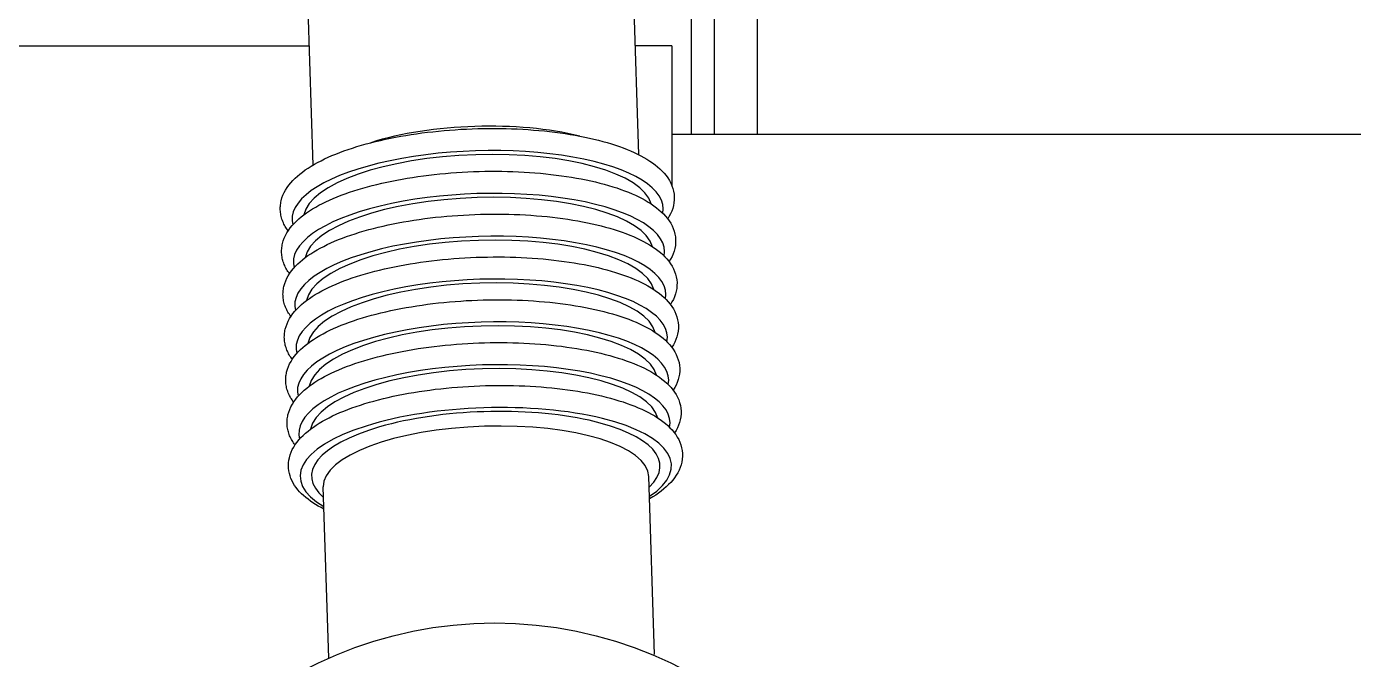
# Model space of a CAD drawing. Extents: x 1551 to 113148, y -1700 to 77018.
# Drawn here: x 19441.9 to 19907.4, y 12218 to 12440.1 of the extents above; entities that cross this region are included whole.
import ezdxf

# ---------------------------------------------------------------- set-up
doc = ezdxf.new("R2010")
doc.units = 0
doc.header["$LTSCALE"] = 500
doc.header["$MEASUREMENT"] = 0
doc.linetypes.add('SNT-025', pattern=[0.74, 0.4, -0.17, 0, -0.17])
doc.layers.get('0').update_dxf_attribs({"linetype": 'CONTINUOUS'})
doc.layers.add('GENERATORSETT', color=7, linetype='CONTINUOUS')

# ---------------------------------------------------------------- blocks, each defined once
blk = doc.blocks.new('GENERATOR-CENTER')
for p, q in [((-1085.25, 445), (-1085.25, 314)), ((-1077, 314), (-1077, 445)), ((-1062, 314), (-1062, 445)), ((-1103.61, 306.85), (-1105.35, 361.55)), ((-1217.86, 303.22), (-1219.59, 357.92)), ((-1325.61, 345.06), (-1219.18, 345.06)), ((-1092, 345), (-1104.83, 345)), ((-1092, 345), (-1092, 296.01)), ((-1194.23, 311.86), (-1192.49, 312.25)), ((-1192.49, 312.25), (-1190.73, 312.62)), ((-1190.73, 312.62), (-1188.94, 312.97)), ((-1188.94, 312.97), (-1187.12, 313.31)), ((-1187.12, 313.31), (-1185.28, 313.62)), ((-1185.28, 313.62), (-1183.42, 313.92)), ((-1183.42, 313.92), (-1181.54, 314.2)), ((-1181.54, 314.2), (-1179.65, 314.46)), ((-1179.65, 314.46), (-1177.73, 314.7)), ((-1177.73, 314.7), (-1175.81, 314.92)), ((-1175.81, 314.92), (-1173.87, 315.13)), ((-1173.87, 315.13), (-1171.91, 315.31)), ((-1171.91, 315.31), (-1169.95, 315.47)), ((-1169.95, 315.47), (-1167.98, 315.61)), ((-1167.98, 315.61), (-1166.01, 315.74)), ((-1166.01, 315.74), (-1164.03, 315.84)), ((-1164.03, 315.84), (-1162.04, 315.92)), ((-1162.04, 315.92), (-1160.06, 315.99)), ((-1160.06, 315.99), (-1158.07, 316.03)), ((-1158.07, 316.03), (-1156.09, 316.05)), ((-1156.09, 316.05), (-1154.11, 316.05)), ((-1154.11, 316.05), (-1152.13, 316.03)), ((-1152.13, 316.03), (-1150.17, 316)), ((-1150.17, 316), (-1148.21, 315.94)), ((-1148.21, 315.94), (-1146.26, 315.86)), ((-1146.26, 315.86), (-1144.32, 315.76)), ((-1144.32, 315.76), (-1142.4, 315.64)), ((-1142.4, 315.64), (-1140.49, 315.5)), ((-1140.49, 315.5), (-1138.6, 315.34)), ((-1138.6, 315.34), (-1136.72, 315.16)), ((-1136.72, 315.16), (-1134.87, 314.96)), ((-1134.87, 314.96), (-1133.04, 314.74)), ((-1133.04, 314.74), (-1131.23, 314.5)), ((-1131.23, 314.5), (-1129.44, 314.24)), ((-1129.44, 314.24), (-1127.68, 313.97)), ((-1127.68, 313.97), (-1125.95, 313.67)), ((-1125.95, 313.67), (-1124.24, 313.36)), ((-1124.24, 313.36), (-1122.57, 313.02)), ((-1122.57, 313.02), (-1120.92, 312.67)), ((-1120.92, 312.67), (-1119.31, 312.3)), ((-1119.31, 312.3), (-1117.73, 311.91)), ((-1117.73, 311.91), (-1116.19, 311.51)), ((-1092, 314), (-272, 314)), ((-1209.87, 307.08), (-1208.47, 307.63)), ((-1208.47, 307.63), (-1207.03, 308.16)), ((-1207.03, 308.16), (-1205.55, 308.68)), ((-1205.55, 308.68), (-1204.04, 309.18)), ((-1204.04, 309.18), (-1202.48, 309.67)), ((-1202.48, 309.67), (-1200.9, 310.14)), ((-1200.9, 310.14), (-1199.28, 310.6)), ((-1199.28, 310.6), (-1197.63, 311.04)), ((-1197.63, 311.04), (-1195.95, 311.46)), ((-1195.95, 311.46), (-1194.23, 311.86)), ((-1116.19, 311.51), (-1114.68, 311.08)), ((-1114.68, 311.08), (-1113.21, 310.64)), ((-1113.21, 310.64), (-1111.78, 310.18)), ((-1111.78, 310.18), (-1110.39, 309.7)), ((-1110.39, 309.7), (-1109.03, 309.21)), ((-1109.03, 309.21), (-1107.72, 308.7)), ((-1107.72, 308.7), (-1106.45, 308.17)), ((-1106.45, 308.17), (-1105.22, 307.62)), ((-1105.22, 307.62), (-1104.03, 307.06)), ((-1219.58, 302.15), (-1218.52, 302.82)), ((-1218.52, 302.82), (-1217.41, 303.47)), ((-1217.41, 303.47), (-1216.27, 304.11)), ((-1216.27, 304.11), (-1215.07, 304.73)), ((-1215.07, 304.73), (-1213.83, 305.34)), ((-1213.83, 305.34), (-1212.56, 305.94)), ((-1212.56, 305.94), (-1211.23, 306.52)), ((-1211.23, 306.52), (-1209.87, 307.08)), ((-1104.03, 307.06), (-1102.89, 306.47)), ((-1102.89, 306.47), (-1101.79, 305.87)), ((-1101.79, 305.87), (-1100.74, 305.25)), ((-1100.74, 305.25), (-1099.73, 304.61)), ((-1099.73, 304.61), (-1098.77, 303.95)), ((-1098.77, 303.95), (-1097.85, 303.27)), ((-1097.85, 303.27), (-1096.98, 302.57)), ((-1096.98, 302.57), (-1096.16, 301.84)), ((-1224.95, 297.77), (-1224.18, 298.55)), ((-1224.18, 298.55), (-1223.35, 299.31)), ((-1223.35, 299.31), (-1222.48, 300.04)), ((-1222.48, 300.04), (-1221.56, 300.76)), ((-1221.56, 300.76), (-1220.59, 301.47)), ((-1220.59, 301.47), (-1219.58, 302.15)), ((-1190.25, 297.59), (-1188.46, 297.94)), ((-1188.46, 297.94), (-1186.64, 298.28)), ((-1186.64, 298.28), (-1184.8, 298.59)), ((-1184.8, 298.59), (-1182.94, 298.89)), ((-1182.94, 298.89), (-1181.07, 299.17)), ((-1181.07, 299.17), (-1179.17, 299.43)), ((-1179.17, 299.43), (-1177.26, 299.67)), ((-1177.26, 299.67), (-1175.33, 299.89)), ((-1175.33, 299.89), (-1173.39, 300.09)), ((-1173.39, 300.09), (-1171.44, 300.28)), ((-1171.44, 300.28), (-1169.48, 300.44)), ((-1169.48, 300.44), (-1167.51, 300.58)), ((-1167.51, 300.58), (-1165.53, 300.7)), ((-1165.53, 300.7), (-1163.55, 300.81)), ((-1163.55, 300.81), (-1161.56, 300.89)), ((-1161.56, 300.89), (-1159.58, 300.95)), ((-1159.58, 300.95), (-1157.59, 301)), ((-1157.59, 301), (-1155.61, 301.02)), ((-1155.61, 301.02), (-1153.63, 301.02)), ((-1153.63, 301.02), (-1151.66, 301)), ((-1151.66, 301), (-1149.69, 300.96)), ((-1149.69, 300.96), (-1147.73, 300.9)), ((-1147.73, 300.9), (-1145.78, 300.82)), ((-1145.78, 300.82), (-1143.84, 300.73)), ((-1143.84, 300.73), (-1141.92, 300.61)), ((-1141.92, 300.61), (-1140.01, 300.47)), ((-1140.01, 300.47), (-1138.12, 300.31)), ((-1138.12, 300.31), (-1136.24, 300.13)), ((-1136.24, 300.13), (-1134.39, 299.93)), ((-1134.39, 299.93), (-1132.56, 299.71)), ((-1132.56, 299.71), (-1130.75, 299.47)), ((-1130.75, 299.47), (-1128.96, 299.21)), ((-1128.96, 299.21), (-1127.2, 298.94)), ((-1127.2, 298.94), (-1125.47, 298.64)), ((-1125.47, 298.64), (-1123.76, 298.32)), ((-1123.76, 298.32), (-1122.09, 297.99)), ((-1122.09, 297.99), (-1120.45, 297.64)), ((-1096.16, 301.84), (-1095.4, 301.09)), ((-1095.4, 301.09), (-1094.68, 300.31)), ((-1094.68, 300.31), (-1094.02, 299.5)), ((-1094.02, 299.5), (-1093.41, 298.66)), ((-1093.41, 298.66), (-1092.87, 297.79)), ((-1228.41, 292.6), (-1227.99, 293.53)), ((-1227.99, 293.53), (-1227.5, 294.43)), ((-1227.5, 294.43), (-1226.95, 295.3)), ((-1226.95, 295.3), (-1226.34, 296.15)), ((-1226.34, 296.15), (-1225.67, 296.97)), ((-1225.67, 296.97), (-1224.95, 297.77)), ((-1206.55, 293.13), (-1205.07, 293.65)), ((-1205.07, 293.65), (-1203.56, 294.15)), ((-1203.56, 294.15), (-1202.01, 294.64)), ((-1202.01, 294.64), (-1200.42, 295.11)), ((-1200.42, 295.11), (-1198.8, 295.57)), ((-1198.8, 295.57), (-1197.15, 296)), ((-1197.15, 296), (-1195.47, 296.43)), ((-1195.47, 296.43), (-1193.76, 296.83)), ((-1193.76, 296.83), (-1192.02, 297.22)), ((-1192.02, 297.22), (-1190.25, 297.59)), ((-1120.45, 297.64), (-1118.83, 297.27)), ((-1118.83, 297.27), (-1117.26, 296.88)), ((-1117.26, 296.88), (-1115.71, 296.47)), ((-1115.71, 296.47), (-1114.21, 296.05)), ((-1114.21, 296.05), (-1112.73, 295.61)), ((-1112.73, 295.61), (-1111.3, 295.15)), ((-1111.3, 295.15), (-1109.91, 294.67)), ((-1109.91, 294.67), (-1108.55, 294.18)), ((-1108.55, 294.18), (-1107.24, 293.66)), ((-1107.24, 293.66), (-1105.97, 293.14)), ((-1092.87, 297.79), (-1092.39, 296.89)), ((-1092.39, 296.89), (-1091.98, 295.96)), ((-1091.98, 295.96), (-1091.64, 295)), ((-1091.64, 295), (-1091.39, 294.02)), ((-1091.39, 294.02), (-1091.22, 293.02)), ((-1229.36, 288.37), (-1229.33, 288.83)), ((-1229.33, 288.83), (-1229.29, 289.29)), ((-1229.29, 289.29), (-1229.22, 289.76)), ((-1229.22, 289.76), (-1229.14, 290.21)), ((-1229.14, 290.21), (-1229.04, 290.67)), ((-1229.04, 290.67), (-1228.77, 291.65)), ((-1228.77, 291.65), (-1228.41, 292.6)), ((-1216.94, 288.44), (-1215.79, 289.08)), ((-1215.79, 289.08), (-1214.59, 289.7)), ((-1214.59, 289.7), (-1213.36, 290.31)), ((-1213.36, 290.31), (-1212.08, 290.9)), ((-1212.08, 290.9), (-1210.76, 291.48)), ((-1210.76, 291.48), (-1209.39, 292.05)), ((-1209.39, 292.05), (-1207.99, 292.6)), ((-1207.99, 292.6), (-1206.55, 293.13)), ((-1105.97, 293.14), (-1104.74, 292.59)), ((-1104.74, 292.59), (-1103.55, 292.02)), ((-1103.55, 292.02), (-1102.41, 291.44)), ((-1102.41, 291.44), (-1101.31, 290.84)), ((-1101.31, 290.84), (-1100.26, 290.22)), ((-1100.26, 290.22), (-1099.25, 289.58)), ((-1099.25, 289.58), (-1098.29, 288.92)), ((-1098.29, 288.92), (-1097.37, 288.24)), ((-1091.41, 288.99), (-1091.67, 288.01)), ((-1091.24, 289.99), (-1091.41, 288.99)), ((-1091.14, 291), (-1091.24, 289.99)), ((-1091.22, 293.02), (-1091.14, 292.01)), ((-1091.14, 292.01), (-1091.14, 291)), ((-1229.37, 287.9), (-1229.36, 288.37)), ((-1229.36, 287.43), (-1229.37, 287.9)), ((-1229.33, 286.97), (-1229.36, 287.43)), ((-1229.28, 286.51), (-1229.33, 286.97)), ((-1229.22, 286.04), (-1229.28, 286.51)), ((-1229.13, 285.59), (-1229.22, 286.04)), ((-1229.03, 285.13), (-1229.13, 285.59)), ((-1228.91, 284.68), (-1229.03, 285.13)), ((-1228.78, 284.23), (-1228.91, 284.68)), ((-1228.62, 283.79), (-1228.78, 284.23)), ((-1223.7, 283.52), (-1222.87, 284.27)), ((-1222.87, 284.27), (-1222, 285.01)), ((-1222, 285.01), (-1221.08, 285.73)), ((-1221.08, 285.73), (-1220.12, 286.43)), ((-1220.12, 286.43), (-1219.1, 287.12)), ((-1219.1, 287.12), (-1218.04, 287.79)), ((-1218.04, 287.79), (-1216.94, 288.44)), ((-1182.47, 283.86), (-1180.59, 284.14)), ((-1180.59, 284.14), (-1178.69, 284.4)), ((-1178.69, 284.4), (-1176.78, 284.64)), ((-1176.78, 284.64), (-1174.85, 284.86)), ((-1174.85, 284.86), (-1172.91, 285.06)), ((-1172.91, 285.06), (-1170.96, 285.24)), ((-1170.96, 285.24), (-1169, 285.41)), ((-1169, 285.41), (-1167.03, 285.55)), ((-1167.03, 285.55), (-1165.05, 285.67)), ((-1165.05, 285.67), (-1163.07, 285.78)), ((-1163.07, 285.78), (-1161.09, 285.86)), ((-1161.09, 285.86), (-1159.1, 285.92)), ((-1159.1, 285.92), (-1157.12, 285.96)), ((-1157.12, 285.96), (-1155.13, 285.99)), ((-1155.13, 285.99), (-1153.15, 285.99)), ((-1153.15, 285.99), (-1151.18, 285.97)), ((-1151.18, 285.97), (-1149.21, 285.93)), ((-1149.21, 285.93), (-1147.25, 285.87)), ((-1147.25, 285.87), (-1145.3, 285.79)), ((-1145.3, 285.79), (-1143.37, 285.69)), ((-1143.37, 285.69), (-1141.44, 285.57)), ((-1141.44, 285.57), (-1139.53, 285.43)), ((-1139.53, 285.43), (-1137.64, 285.27)), ((-1137.64, 285.27), (-1135.77, 285.09)), ((-1135.77, 285.09), (-1133.91, 284.89)), ((-1133.91, 284.89), (-1132.08, 284.68)), ((-1132.08, 284.68), (-1130.27, 284.44)), ((-1130.27, 284.44), (-1128.48, 284.18)), ((-1128.48, 284.18), (-1126.72, 283.9)), ((-1097.37, 288.24), (-1096.51, 287.54)), ((-1096.51, 287.54), (-1095.69, 286.81)), ((-1095.69, 286.81), (-1094.92, 286.05)), ((-1094.92, 286.05), (-1094.2, 285.27)), ((-1094.2, 285.27), (-1093.54, 284.46)), ((-1093.54, 284.46), (-1092.93, 283.63)), ((-1092.9, 285.22), (-1093.44, 284.34)), ((-1092.42, 286.12), (-1092.9, 285.22)), ((-1092.01, 287.06), (-1092.42, 286.12)), ((-1091.67, 288.01), (-1092.01, 287.06)), ((-1228.45, 283.36), (-1228.62, 283.79)), ((-1228.27, 282.93), (-1228.45, 283.36)), ((-1228.07, 282.51), (-1228.27, 282.93)), ((-1227.85, 282.09), (-1228.07, 282.51)), ((-1227.63, 281.68), (-1227.85, 282.09)), ((-1227.38, 281.28), (-1227.63, 281.68)), ((-1227.51, 278.49), (-1227.02, 279.4)), ((-1227.13, 280.88), (-1227.38, 281.28)), ((-1226.86, 280.49), (-1227.13, 280.88)), ((-1227.02, 279.4), (-1226.47, 280.27)), ((-1226.58, 280.11), (-1226.86, 280.49)), ((-1226.47, 280.27), (-1225.86, 281.12)), ((-1225.86, 281.12), (-1225.19, 281.94)), ((-1225.19, 281.94), (-1224.47, 282.74)), ((-1224.47, 282.74), (-1223.7, 283.52)), ((-1203.08, 279.12), (-1201.53, 279.61)), ((-1201.53, 279.61), (-1199.94, 280.08)), ((-1199.94, 280.08), (-1198.32, 280.53)), ((-1198.32, 280.53), (-1196.67, 280.97)), ((-1196.67, 280.97), (-1194.99, 281.39)), ((-1194.99, 281.39), (-1193.28, 281.8)), ((-1193.28, 281.8), (-1191.54, 282.19)), ((-1191.54, 282.19), (-1189.77, 282.56)), ((-1189.77, 282.56), (-1187.98, 282.91)), ((-1187.98, 282.91), (-1186.16, 283.24)), ((-1186.16, 283.24), (-1184.33, 283.56)), ((-1184.33, 283.56), (-1182.47, 283.86)), ((-1126.72, 283.9), (-1124.99, 283.61)), ((-1124.99, 283.61), (-1123.29, 283.29)), ((-1123.29, 283.29), (-1121.61, 282.96)), ((-1121.61, 282.96), (-1119.97, 282.61)), ((-1119.97, 282.61), (-1118.36, 282.24)), ((-1118.36, 282.24), (-1116.78, 281.85)), ((-1116.78, 281.85), (-1115.24, 281.44)), ((-1115.24, 281.44), (-1113.73, 281.02)), ((-1113.73, 281.02), (-1112.26, 280.58)), ((-1112.26, 280.58), (-1110.82, 280.12)), ((-1110.82, 280.12), (-1109.43, 279.64)), ((-1109.43, 279.64), (-1108.08, 279.14)), ((-1092.93, 283.63), (-1092.39, 282.76)), ((-1092.39, 282.76), (-1091.91, 281.86)), ((-1091.91, 281.86), (-1091.5, 280.93)), ((-1091.5, 280.93), (-1091.17, 279.97)), ((-1091.17, 279.97), (-1090.91, 278.99)), ((-1228.81, 274.26), (-1228.74, 274.72)), ((-1228.74, 274.72), (-1228.66, 275.18)), ((-1228.66, 275.18), (-1228.56, 275.64)), ((-1228.56, 275.64), (-1228.29, 276.61)), ((-1228.29, 276.61), (-1227.94, 277.57)), ((-1227.94, 277.57), (-1227.51, 278.49)), ((-1215.31, 274.05), (-1214.12, 274.67)), ((-1214.12, 274.67), (-1212.88, 275.28)), ((-1212.88, 275.28), (-1211.6, 275.87)), ((-1211.6, 275.87), (-1210.28, 276.45)), ((-1210.28, 276.45), (-1208.92, 277.02)), ((-1208.92, 277.02), (-1207.52, 277.56)), ((-1207.52, 277.56), (-1206.07, 278.1)), ((-1206.07, 278.1), (-1204.6, 278.62)), ((-1204.6, 278.62), (-1203.08, 279.12)), ((-1108.08, 279.14), (-1106.76, 278.63)), ((-1106.76, 278.63), (-1105.49, 278.1)), ((-1105.49, 278.1), (-1104.26, 277.56)), ((-1104.26, 277.56), (-1103.08, 276.99)), ((-1103.08, 276.99), (-1101.93, 276.41)), ((-1101.93, 276.41), (-1100.84, 275.81)), ((-1100.84, 275.81), (-1099.78, 275.19)), ((-1099.78, 275.19), (-1098.77, 274.55)), ((-1090.76, 274.96), (-1090.94, 273.96)), ((-1090.91, 278.99), (-1090.74, 277.99)), ((-1090.66, 275.97), (-1090.76, 274.96)), ((-1090.74, 277.99), (-1090.66, 276.98)), ((-1090.66, 276.98), (-1090.66, 275.97)), ((-1228.89, 272.87), (-1228.88, 273.33)), ((-1228.88, 272.4), (-1228.89, 272.87)), ((-1228.88, 273.33), (-1228.85, 273.8)), ((-1228.85, 271.94), (-1228.88, 272.4)), ((-1228.85, 273.8), (-1228.81, 274.26)), ((-1228.81, 271.47), (-1228.85, 271.94)), ((-1228.74, 271.01), (-1228.81, 271.47)), ((-1228.66, 270.55), (-1228.74, 271.01)), ((-1228.55, 270.1), (-1228.66, 270.55)), ((-1228.44, 269.65), (-1228.55, 270.1)), ((-1221.53, 269.98), (-1220.61, 270.7)), ((-1220.61, 270.7), (-1219.64, 271.4)), ((-1219.64, 271.4), (-1218.62, 272.09)), ((-1218.62, 272.09), (-1217.56, 272.75)), ((-1217.56, 272.75), (-1216.46, 273.41)), ((-1216.46, 273.41), (-1215.31, 274.05)), ((-1174.37, 269.83), (-1172.43, 270.03)), ((-1172.43, 270.03), (-1170.48, 270.21)), ((-1170.48, 270.21), (-1168.52, 270.37)), ((-1168.52, 270.37), (-1166.55, 270.52)), ((-1166.55, 270.52), (-1164.57, 270.64)), ((-1164.57, 270.64), (-1162.59, 270.74)), ((-1162.59, 270.74), (-1160.61, 270.83)), ((-1160.61, 270.83), (-1158.62, 270.89)), ((-1158.62, 270.89), (-1156.64, 270.93)), ((-1156.64, 270.93), (-1154.66, 270.95)), ((-1154.66, 270.95), (-1152.68, 270.96)), ((-1152.68, 270.96), (-1150.7, 270.94)), ((-1150.7, 270.94), (-1148.73, 270.9)), ((-1148.73, 270.9), (-1146.77, 270.84)), ((-1146.77, 270.84), (-1144.82, 270.76)), ((-1144.82, 270.76), (-1142.89, 270.66)), ((-1142.89, 270.66), (-1140.96, 270.54)), ((-1140.96, 270.54), (-1139.06, 270.4)), ((-1139.06, 270.4), (-1137.16, 270.24)), ((-1137.16, 270.24), (-1135.29, 270.06)), ((-1135.29, 270.06), (-1133.44, 269.86)), ((-1098.77, 274.55), (-1097.81, 273.89)), ((-1097.81, 273.89), (-1096.89, 273.21)), ((-1096.89, 273.21), (-1096.03, 272.5)), ((-1096.03, 272.5), (-1095.21, 271.78)), ((-1095.21, 271.78), (-1094.44, 271.02)), ((-1094.44, 271.02), (-1093.72, 270.24)), ((-1093.72, 270.24), (-1093.06, 269.43)), ((-1092.42, 270.19), (-1092.96, 269.31)), ((-1091.94, 271.09), (-1092.42, 270.19)), ((-1091.53, 272.02), (-1091.94, 271.09)), ((-1091.2, 272.98), (-1091.53, 272.02)), ((-1090.94, 273.96), (-1091.2, 272.98)), ((-1228.3, 269.2), (-1228.44, 269.65)), ((-1228.15, 268.76), (-1228.3, 269.2)), ((-1227.98, 268.33), (-1228.15, 268.76)), ((-1227.79, 267.9), (-1227.98, 268.33)), ((-1227.59, 267.48), (-1227.79, 267.9)), ((-1227.38, 267.06), (-1227.59, 267.48)), ((-1227.15, 266.65), (-1227.38, 267.06)), ((-1226.91, 266.25), (-1227.15, 266.65)), ((-1226.65, 265.85), (-1226.91, 266.25)), ((-1226.38, 265.46), (-1226.65, 265.85)), ((-1226.1, 265.08), (-1226.38, 265.46)), ((-1225.99, 265.24), (-1225.38, 266.09)), ((-1225.38, 266.09), (-1224.71, 266.91)), ((-1224.71, 266.91), (-1223.99, 267.71)), ((-1223.99, 267.71), (-1223.22, 268.49)), ((-1223.22, 268.49), (-1222.4, 269.24)), ((-1222.4, 269.24), (-1221.53, 269.98)), ((-1199.47, 265.05), (-1197.85, 265.5)), ((-1197.85, 265.5), (-1196.2, 265.94)), ((-1196.2, 265.94), (-1194.51, 266.36)), ((-1194.51, 266.36), (-1192.8, 266.77)), ((-1192.8, 266.77), (-1191.06, 267.15)), ((-1191.06, 267.15), (-1189.3, 267.52)), ((-1189.3, 267.52), (-1187.5, 267.88)), ((-1187.5, 267.88), (-1185.69, 268.21)), ((-1185.69, 268.21), (-1183.85, 268.53)), ((-1183.85, 268.53), (-1181.99, 268.82)), ((-1181.99, 268.82), (-1180.11, 269.1)), ((-1180.11, 269.1), (-1178.21, 269.36)), ((-1178.21, 269.36), (-1176.3, 269.6)), ((-1176.3, 269.6), (-1174.37, 269.83)), ((-1133.44, 269.86), (-1131.6, 269.64)), ((-1131.6, 269.64), (-1129.79, 269.41)), ((-1129.79, 269.41), (-1128.01, 269.15)), ((-1128.01, 269.15), (-1126.25, 268.87)), ((-1126.25, 268.87), (-1124.51, 268.57)), ((-1124.51, 268.57), (-1122.81, 268.26)), ((-1122.81, 268.26), (-1121.13, 267.93)), ((-1121.13, 267.93), (-1119.49, 267.57)), ((-1119.49, 267.57), (-1117.88, 267.2)), ((-1117.88, 267.2), (-1116.3, 266.82)), ((-1116.3, 266.82), (-1114.76, 266.41)), ((-1114.76, 266.41), (-1113.25, 265.98)), ((-1113.25, 265.98), (-1111.78, 265.54)), ((-1111.78, 265.54), (-1110.35, 265.08)), ((-1093.06, 269.43), (-1092.45, 268.59)), ((-1092.45, 268.59), (-1091.91, 267.73)), ((-1091.91, 267.73), (-1091.43, 266.83)), ((-1091.43, 266.83), (-1091.02, 265.9)), ((-1091.02, 265.9), (-1090.69, 264.94)), ((-1228.09, 260.61), (-1227.81, 261.58)), ((-1227.81, 261.58), (-1227.46, 262.53)), ((-1227.46, 262.53), (-1227.03, 263.46)), ((-1227.03, 263.46), (-1226.54, 264.36)), ((-1226.54, 264.36), (-1225.99, 265.24)), ((-1212.4, 260.25), (-1211.12, 260.84)), ((-1211.12, 260.84), (-1209.8, 261.42)), ((-1209.8, 261.42), (-1208.44, 261.98)), ((-1208.44, 261.98), (-1207.04, 262.53)), ((-1207.04, 262.53), (-1205.6, 263.07)), ((-1205.6, 263.07), (-1204.12, 263.58)), ((-1204.12, 263.58), (-1202.6, 264.09)), ((-1202.6, 264.09), (-1201.05, 264.58)), ((-1201.05, 264.58), (-1199.47, 265.05)), ((-1110.35, 265.08), (-1108.95, 264.61)), ((-1108.95, 264.61), (-1107.6, 264.11)), ((-1107.6, 264.11), (-1106.29, 263.6)), ((-1106.29, 263.6), (-1105.01, 263.07)), ((-1105.01, 263.07), (-1103.79, 262.52)), ((-1103.79, 262.52), (-1102.6, 261.96)), ((-1102.6, 261.96), (-1101.46, 261.38)), ((-1101.46, 261.38), (-1100.36, 260.78)), ((-1100.36, 260.78), (-1099.3, 260.16)), ((-1090.69, 264.94), (-1090.44, 263.96)), ((-1090.44, 263.96), (-1090.26, 262.96)), ((-1090.19, 260.94), (-1090.28, 259.93)), ((-1090.26, 262.96), (-1090.18, 261.95)), ((-1090.18, 261.95), (-1090.19, 260.94)), ((-1228.41, 257.84), (-1228.4, 258.3)), ((-1228.4, 257.37), (-1228.41, 257.84)), ((-1228.4, 258.3), (-1228.38, 258.77)), ((-1228.38, 256.9), (-1228.4, 257.37)), ((-1228.38, 258.77), (-1228.33, 259.23)), ((-1228.33, 256.44), (-1228.38, 256.9)), ((-1228.33, 259.23), (-1228.27, 259.69)), ((-1228.26, 255.98), (-1228.33, 256.44)), ((-1228.27, 259.69), (-1228.19, 260.15)), ((-1228.19, 260.15), (-1228.09, 260.61)), ((-1220.13, 255.67), (-1219.16, 256.37)), ((-1219.16, 256.37), (-1218.15, 257.05)), ((-1218.15, 257.05), (-1217.09, 257.72)), ((-1217.09, 257.72), (-1215.98, 258.38)), ((-1215.98, 258.38), (-1214.83, 259.01)), ((-1214.83, 259.01), (-1213.64, 259.64)), ((-1213.64, 259.64), (-1212.4, 260.25)), ((-1099.3, 260.16), (-1098.3, 259.52)), ((-1098.3, 259.52), (-1097.33, 258.86)), ((-1097.33, 258.86), (-1096.42, 258.18)), ((-1096.42, 258.18), (-1095.55, 257.47)), ((-1095.55, 257.47), (-1094.73, 256.74)), ((-1094.73, 256.74), (-1093.96, 255.99)), ((-1091.47, 256.06), (-1091.95, 255.15)), ((-1091.06, 256.99), (-1091.47, 256.06)), ((-1090.72, 257.95), (-1091.06, 256.99)), ((-1090.46, 258.93), (-1090.72, 257.95)), ((-1090.28, 259.93), (-1090.46, 258.93)), ((-1228.18, 255.52), (-1228.26, 255.98)), ((-1228.08, 255.07), (-1228.18, 255.52)), ((-1227.96, 254.62), (-1228.08, 255.07)), ((-1227.82, 254.17), (-1227.96, 254.62)), ((-1227.67, 253.73), (-1227.82, 254.17)), ((-1227.5, 253.3), (-1227.67, 253.73)), ((-1227.31, 252.87), (-1227.5, 253.3)), ((-1227.11, 252.44), (-1227.31, 252.87)), ((-1226.9, 252.03), (-1227.11, 252.44)), ((-1226.67, 251.62), (-1226.9, 252.03)), ((-1226.43, 251.22), (-1226.67, 251.62)), ((-1224.9, 251.05), (-1224.24, 251.88)), ((-1224.24, 251.88), (-1223.51, 252.68)), ((-1223.51, 252.68), (-1222.74, 253.45)), ((-1222.74, 253.45), (-1221.92, 254.21)), ((-1221.92, 254.21), (-1221.05, 254.95)), ((-1221.05, 254.95), (-1220.13, 255.67)), ((-1194.04, 251.33), (-1192.32, 251.73)), ((-1192.32, 251.73), (-1190.58, 252.12)), ((-1190.58, 252.12), (-1188.82, 252.49)), ((-1188.82, 252.49), (-1187.03, 252.84)), ((-1187.03, 252.84), (-1185.21, 253.18)), ((-1185.21, 253.18), (-1183.37, 253.49)), ((-1183.37, 253.49), (-1181.51, 253.79)), ((-1181.51, 253.79), (-1179.63, 254.07)), ((-1179.63, 254.07), (-1177.74, 254.33)), ((-1177.74, 254.33), (-1175.82, 254.57)), ((-1175.82, 254.57), (-1173.9, 254.79)), ((-1173.9, 254.79), (-1171.96, 255)), ((-1171.96, 255), (-1170, 255.18)), ((-1170, 255.18), (-1168.04, 255.34)), ((-1168.04, 255.34), (-1166.07, 255.48)), ((-1166.07, 255.48), (-1164.1, 255.61)), ((-1164.1, 255.61), (-1162.12, 255.71)), ((-1162.12, 255.71), (-1160.13, 255.79)), ((-1160.13, 255.79), (-1158.15, 255.86)), ((-1158.15, 255.86), (-1156.16, 255.9)), ((-1156.16, 255.9), (-1154.18, 255.92)), ((-1154.18, 255.92), (-1152.2, 255.92)), ((-1152.2, 255.92), (-1150.22, 255.9)), ((-1150.22, 255.9), (-1148.26, 255.87)), ((-1148.26, 255.87), (-1146.3, 255.81)), ((-1146.3, 255.81), (-1144.35, 255.73)), ((-1144.35, 255.73), (-1142.41, 255.63)), ((-1142.41, 255.63), (-1140.49, 255.51)), ((-1140.49, 255.51), (-1138.58, 255.37)), ((-1138.58, 255.37), (-1136.69, 255.21)), ((-1136.69, 255.21), (-1134.81, 255.03)), ((-1134.81, 255.03), (-1132.96, 254.83)), ((-1132.96, 254.83), (-1131.12, 254.61)), ((-1131.12, 254.61), (-1129.31, 254.37)), ((-1129.31, 254.37), (-1127.53, 254.12)), ((-1127.53, 254.12), (-1125.77, 253.84)), ((-1125.77, 253.84), (-1124.04, 253.54)), ((-1124.04, 253.54), (-1122.33, 253.23)), ((-1122.33, 253.23), (-1120.66, 252.89)), ((-1120.66, 252.89), (-1119.01, 252.54)), ((-1119.01, 252.54), (-1117.4, 252.17)), ((-1117.4, 252.17), (-1115.82, 251.78)), ((-1115.82, 251.78), (-1114.28, 251.38)), ((-1114.28, 251.38), (-1112.77, 250.95)), ((-1093.96, 255.99), (-1093.25, 255.21)), ((-1093.25, 255.21), (-1092.58, 254.4)), ((-1092.58, 254.4), (-1091.98, 253.56)), ((-1091.95, 255.15), (-1092.49, 254.27)), ((-1091.98, 253.56), (-1091.43, 252.69)), ((-1091.43, 252.69), (-1090.96, 251.79)), ((-1090.96, 251.79), (-1090.55, 250.86)), ((-1227.33, 246.55), (-1226.98, 247.5)), ((-1226.98, 247.5), (-1226.56, 248.43)), ((-1226.56, 248.43), (-1226.07, 249.33)), ((-1226.17, 250.82), (-1226.43, 251.22)), ((-1225.9, 250.43), (-1226.17, 250.82)), ((-1226.07, 249.33), (-1225.51, 250.2)), ((-1225.62, 250.04), (-1225.9, 250.43)), ((-1225.51, 250.2), (-1224.9, 251.05)), ((-1209.32, 246.39), (-1207.96, 246.95)), ((-1207.96, 246.95), (-1206.56, 247.5)), ((-1206.56, 247.5), (-1205.12, 248.03)), ((-1205.12, 248.03), (-1203.64, 248.55)), ((-1203.64, 248.55), (-1202.13, 249.06)), ((-1202.13, 249.06), (-1200.57, 249.54)), ((-1200.57, 249.54), (-1198.99, 250.01)), ((-1198.99, 250.01), (-1197.37, 250.47)), ((-1197.37, 250.47), (-1195.72, 250.91)), ((-1195.72, 250.91), (-1194.04, 251.33)), ((-1112.77, 250.95), (-1111.3, 250.51)), ((-1111.3, 250.51), (-1109.87, 250.05)), ((-1109.87, 250.05), (-1108.48, 249.57)), ((-1108.48, 249.57), (-1107.12, 249.08)), ((-1107.12, 249.08), (-1105.81, 248.57)), ((-1105.81, 248.57), (-1104.54, 248.04)), ((-1104.54, 248.04), (-1103.31, 247.49)), ((-1103.31, 247.49), (-1102.12, 246.93)), ((-1102.12, 246.93), (-1100.98, 246.34)), ((-1090.55, 250.86), (-1090.21, 249.91)), ((-1090.21, 249.91), (-1089.96, 248.93)), ((-1089.96, 248.93), (-1089.79, 247.93)), ((-1089.79, 247.93), (-1089.7, 246.92)), ((-1089.7, 246.92), (-1089.71, 245.9)), ((-1227.94, 242.8), (-1227.93, 243.27)), ((-1227.93, 242.34), (-1227.94, 242.8)), ((-1227.93, 243.27), (-1227.9, 243.73)), ((-1227.9, 241.87), (-1227.93, 242.34)), ((-1227.9, 243.73), (-1227.85, 244.2)), ((-1227.85, 244.2), (-1227.79, 244.66)), ((-1227.79, 244.66), (-1227.71, 245.12)), ((-1227.71, 245.12), (-1227.61, 245.57)), ((-1227.61, 245.57), (-1227.33, 246.55)), ((-1217.67, 242.02), (-1216.61, 242.69)), ((-1216.61, 242.69), (-1215.5, 243.34)), ((-1215.5, 243.34), (-1214.35, 243.98)), ((-1214.35, 243.98), (-1213.16, 244.61)), ((-1213.16, 244.61), (-1211.92, 245.21)), ((-1211.92, 245.21), (-1210.64, 245.81)), ((-1210.64, 245.81), (-1209.32, 246.39)), ((-1100.98, 246.34), (-1099.88, 245.74)), ((-1099.88, 245.74), (-1098.83, 245.12)), ((-1098.83, 245.12), (-1097.82, 244.48)), ((-1097.82, 244.48), (-1096.86, 243.82)), ((-1096.86, 243.82), (-1095.94, 243.14)), ((-1095.94, 243.14), (-1095.07, 242.44)), ((-1095.07, 242.44), (-1094.25, 241.71)), ((-1090.24, 242.92), (-1090.58, 241.96)), ((-1089.98, 243.9), (-1090.24, 242.92)), ((-1089.8, 244.9), (-1089.98, 243.9)), ((-1089.71, 245.9), (-1089.8, 244.9)), ((-1227.85, 241.41), (-1227.9, 241.87)), ((-1227.78, 240.95), (-1227.85, 241.41)), ((-1227.7, 240.49), (-1227.78, 240.95)), ((-1227.6, 240.03), (-1227.7, 240.49)), ((-1227.48, 239.58), (-1227.6, 240.03)), ((-1227.34, 239.14), (-1227.48, 239.58)), ((-1227.19, 238.7), (-1227.34, 239.14)), ((-1227.02, 238.26), (-1227.19, 238.7)), ((-1226.84, 237.83), (-1227.02, 238.26)), ((-1226.64, 237.41), (-1226.84, 237.83)), ((-1226.42, 237), (-1226.64, 237.41)), ((-1223.76, 236.84), (-1223.04, 237.64)), ((-1223.04, 237.64), (-1222.26, 238.42)), ((-1222.26, 238.42), (-1221.44, 239.18)), ((-1221.44, 239.18), (-1220.57, 239.92)), ((-1220.57, 239.92), (-1219.65, 240.63)), ((-1219.65, 240.63), (-1218.68, 241.34)), ((-1218.68, 241.34), (-1217.67, 242.02)), ((-1190.11, 237.09), (-1188.34, 237.46)), ((-1188.34, 237.46), (-1186.55, 237.81)), ((-1186.55, 237.81), (-1184.73, 238.15)), ((-1184.73, 238.15), (-1182.89, 238.46)), ((-1182.89, 238.46), (-1181.03, 238.76)), ((-1181.03, 238.76), (-1179.16, 239.04)), ((-1179.16, 239.04), (-1177.26, 239.3)), ((-1177.26, 239.3), (-1175.35, 239.54)), ((-1175.35, 239.54), (-1173.42, 239.76)), ((-1173.42, 239.76), (-1171.48, 239.96)), ((-1171.48, 239.96), (-1169.53, 240.15)), ((-1169.53, 240.15), (-1167.57, 240.31)), ((-1167.57, 240.31), (-1165.6, 240.45)), ((-1165.6, 240.45), (-1163.62, 240.58)), ((-1163.62, 240.58), (-1161.64, 240.68)), ((-1161.64, 240.68), (-1159.65, 240.76)), ((-1159.65, 240.76), (-1157.67, 240.82)), ((-1157.67, 240.82), (-1155.68, 240.87)), ((-1155.68, 240.87), (-1153.7, 240.89)), ((-1153.7, 240.89), (-1151.72, 240.89)), ((-1151.72, 240.89), (-1149.75, 240.87)), ((-1149.75, 240.87), (-1147.78, 240.83)), ((-1147.78, 240.83), (-1145.82, 240.77)), ((-1145.82, 240.77), (-1143.87, 240.7)), ((-1143.87, 240.7), (-1141.93, 240.6)), ((-1141.93, 240.6), (-1140.01, 240.48)), ((-1140.01, 240.48), (-1138.1, 240.34)), ((-1138.1, 240.34), (-1136.21, 240.18)), ((-1136.21, 240.18), (-1134.33, 240)), ((-1134.33, 240), (-1132.48, 239.8)), ((-1132.48, 239.8), (-1130.65, 239.58)), ((-1130.65, 239.58), (-1128.84, 239.34)), ((-1128.84, 239.34), (-1127.05, 239.08)), ((-1127.05, 239.08), (-1125.29, 238.81)), ((-1125.29, 238.81), (-1123.56, 238.51)), ((-1123.56, 238.51), (-1121.85, 238.2)), ((-1121.85, 238.2), (-1120.18, 237.86)), ((-1120.18, 237.86), (-1118.53, 237.51)), ((-1118.53, 237.51), (-1116.92, 237.14)), ((-1094.25, 241.71), (-1093.49, 240.96)), ((-1093.49, 240.96), (-1092.77, 240.18)), ((-1092.77, 240.18), (-1092.1, 239.37)), ((-1092.1, 239.37), (-1091.5, 238.53)), ((-1091.47, 240.12), (-1092.01, 239.24)), ((-1091.5, 238.53), (-1090.96, 237.66)), ((-1090.99, 241.03), (-1091.47, 240.12)), ((-1090.58, 241.96), (-1090.99, 241.03)), ((-1090.96, 237.66), (-1090.48, 236.76)), ((-1226.5, 232.47), (-1226.08, 233.4)), ((-1226.19, 236.59), (-1226.42, 237)), ((-1225.95, 236.18), (-1226.19, 236.59)), ((-1226.08, 233.4), (-1225.59, 234.3)), ((-1225.69, 235.79), (-1225.95, 236.18)), ((-1225.43, 235.4), (-1225.69, 235.79)), ((-1225.59, 234.3), (-1225.04, 235.17)), ((-1225.14, 235.01), (-1225.43, 235.4)), ((-1225.04, 235.17), (-1224.43, 236.02)), ((-1224.43, 236.02), (-1223.76, 236.84)), ((-1206.08, 232.47), (-1204.64, 233)), ((-1204.64, 233), (-1203.16, 233.52)), ((-1203.16, 233.52), (-1201.65, 234.02)), ((-1201.65, 234.02), (-1200.1, 234.51)), ((-1200.1, 234.51), (-1198.51, 234.98)), ((-1198.51, 234.98), (-1196.89, 235.44)), ((-1196.89, 235.44), (-1195.24, 235.88)), ((-1195.24, 235.88), (-1193.56, 236.3)), ((-1193.56, 236.3), (-1191.85, 236.7)), ((-1191.85, 236.7), (-1190.11, 237.09)), ((-1116.92, 237.14), (-1115.35, 236.75)), ((-1115.35, 236.75), (-1113.8, 236.34)), ((-1113.8, 236.34), (-1112.29, 235.92)), ((-1112.29, 235.92), (-1110.82, 235.48)), ((-1110.82, 235.48), (-1109.39, 235.02)), ((-1109.39, 235.02), (-1108, 234.54)), ((-1108, 234.54), (-1106.64, 234.05)), ((-1106.64, 234.05), (-1105.33, 233.54)), ((-1105.33, 233.54), (-1104.06, 233.01)), ((-1104.06, 233.01), (-1102.83, 232.46)), ((-1090.48, 236.76), (-1090.07, 235.83)), ((-1090.07, 235.83), (-1089.73, 234.87)), ((-1089.73, 234.87), (-1089.48, 233.89)), ((-1089.48, 233.89), (-1089.31, 232.89)), ((-1089.31, 232.89), (-1089.23, 231.89)), ((-1227.46, 227.77), (-1227.45, 228.24)), ((-1227.45, 228.24), (-1227.42, 228.7)), ((-1227.42, 228.7), (-1227.38, 229.17)), ((-1227.38, 229.17), (-1227.31, 229.63)), ((-1227.31, 229.63), (-1227.23, 230.09)), ((-1227.23, 230.09), (-1227.13, 230.54)), ((-1227.13, 230.54), (-1226.85, 231.52)), ((-1226.85, 231.52), (-1226.5, 232.47)), ((-1216.13, 227.66), (-1215.03, 228.31)), ((-1215.03, 228.31), (-1213.88, 228.95)), ((-1213.88, 228.95), (-1212.68, 229.57)), ((-1212.68, 229.57), (-1211.45, 230.18)), ((-1211.45, 230.18), (-1210.17, 230.78)), ((-1210.17, 230.78), (-1208.85, 231.35)), ((-1208.85, 231.35), (-1207.48, 231.92)), ((-1207.48, 231.92), (-1206.08, 232.47)), ((-1102.83, 232.46), (-1101.64, 231.89)), ((-1101.64, 231.89), (-1100.5, 231.31)), ((-1100.5, 231.31), (-1099.4, 230.71)), ((-1099.4, 230.71), (-1098.35, 230.09)), ((-1098.35, 230.09), (-1097.34, 229.45)), ((-1097.34, 229.45), (-1096.38, 228.79)), ((-1096.38, 228.79), (-1095.46, 228.11)), ((-1095.46, 228.11), (-1094.59, 227.41)), ((-1089.5, 228.87), (-1089.76, 227.88)), ((-1089.33, 229.86), (-1089.5, 228.87)), ((-1089.23, 230.87), (-1089.33, 229.86)), ((-1089.23, 231.89), (-1089.23, 230.87)), ((-1227.45, 227.3), (-1227.46, 227.77)), ((-1227.42, 226.84), (-1227.45, 227.3)), ((-1227.37, 226.38), (-1227.42, 226.84)), ((-1227.31, 225.91), (-1227.37, 226.38)), ((-1227.22, 225.46), (-1227.31, 225.91)), ((-1227.12, 225), (-1227.22, 225.46)), ((-1227, 224.55), (-1227.12, 225)), ((-1226.87, 224.11), (-1227, 224.55)), ((-1226.71, 223.67), (-1226.87, 224.11)), ((-1226.54, 223.23), (-1226.71, 223.67)), ((-1221.79, 223.39), (-1220.96, 224.15)), ((-1220.96, 224.15), (-1220.09, 224.88)), ((-1220.09, 224.88), (-1219.17, 225.6)), ((-1219.17, 225.6), (-1218.21, 226.3)), ((-1218.21, 226.3), (-1217.19, 226.99)), ((-1217.19, 226.99), (-1216.13, 227.66)), ((-1182.53, 223.41), (-1180.68, 223.71)), ((-1180.68, 223.71), (-1178.8, 223.99)), ((-1178.8, 223.99), (-1176.91, 224.25)), ((-1176.91, 224.25), (-1175, 224.49)), ((-1175, 224.49), (-1173.08, 224.71)), ((-1173.08, 224.71), (-1171.14, 224.92)), ((-1171.14, 224.92), (-1169.2, 225.1)), ((-1169.2, 225.1), (-1167.24, 225.27)), ((-1167.24, 225.27), (-1165.27, 225.41)), ((-1165.27, 225.41), (-1163.3, 225.53)), ((-1163.3, 225.53), (-1161.32, 225.64)), ((-1161.32, 225.64), (-1159.34, 225.72)), ((-1159.34, 225.72), (-1157.36, 225.79)), ((-1157.36, 225.79), (-1155.38, 225.83)), ((-1155.38, 225.83), (-1153.4, 225.86)), ((-1153.4, 225.86), (-1151.42, 225.86)), ((-1151.42, 225.86), (-1149.45, 225.84)), ((-1149.45, 225.84), (-1147.49, 225.81)), ((-1147.49, 225.81), (-1145.53, 225.75)), ((-1145.53, 225.75), (-1143.58, 225.67)), ((-1143.58, 225.67), (-1141.65, 225.57)), ((-1141.65, 225.57), (-1139.73, 225.46)), ((-1139.73, 225.46), (-1137.82, 225.32)), ((-1137.82, 225.32), (-1135.93, 225.16)), ((-1135.93, 225.16), (-1134.06, 224.99)), ((-1134.06, 224.99), (-1132.2, 224.79)), ((-1132.2, 224.79), (-1130.37, 224.57)), ((-1130.37, 224.57), (-1128.56, 224.34)), ((-1128.56, 224.34), (-1126.78, 224.08)), ((-1126.78, 224.08), (-1125.02, 223.81)), ((-1125.02, 223.81), (-1123.28, 223.51)), ((-1123.28, 223.51), (-1121.58, 223.2)), ((-1094.59, 227.41), (-1093.78, 226.68)), ((-1093.78, 226.68), (-1093.01, 225.93)), ((-1093.01, 225.93), (-1092.29, 225.14)), ((-1092.29, 225.14), (-1091.63, 224.34)), ((-1091.63, 224.34), (-1091.02, 223.5)), ((-1090.99, 225.09), (-1091.53, 224.21)), ((-1091.02, 223.5), (-1090.48, 222.63)), ((-1090.51, 226), (-1090.99, 225.09)), ((-1090.1, 226.93), (-1090.51, 226)), ((-1089.76, 227.88), (-1090.1, 226.93)), ((-1226.36, 222.8), (-1226.54, 223.23)), ((-1226.16, 222.38), (-1226.36, 222.8)), ((-1225.94, 221.96), (-1226.16, 222.38)), ((-1225.72, 221.55), (-1225.94, 221.96)), ((-1225.47, 221.15), (-1225.72, 221.55)), ((-1225.6, 218.36), (-1225.11, 219.27)), ((-1225.22, 220.75), (-1225.47, 221.15)), ((-1224.95, 220.36), (-1225.22, 220.75)), ((-1225.11, 219.27), (-1224.56, 220.14)), ((-1224.67, 219.98), (-1224.95, 220.36)), ((-1224.56, 220.14), (-1223.95, 220.99)), ((-1223.95, 220.99), (-1223.28, 221.81)), ((-1223.28, 221.81), (-1222.56, 222.61)), ((-1222.56, 222.61), (-1221.79, 223.39)), ((-1202.75, 218.47), (-1201.24, 218.97)), ((-1201.24, 218.97), (-1199.69, 219.46)), ((-1199.69, 219.46), (-1198.11, 219.93)), ((-1198.11, 219.93), (-1196.5, 220.38)), ((-1196.5, 220.38), (-1194.85, 220.82)), ((-1194.85, 220.82), (-1193.17, 221.24)), ((-1193.17, 221.24), (-1191.46, 221.65)), ((-1191.46, 221.65), (-1189.73, 222.04)), ((-1189.73, 222.04), (-1187.97, 222.41)), ((-1187.97, 222.41), (-1186.18, 222.76)), ((-1186.18, 222.76), (-1184.37, 223.09)), ((-1184.37, 223.09), (-1182.53, 223.41)), ((-1121.58, 223.2), (-1119.9, 222.87)), ((-1119.9, 222.87), (-1118.26, 222.52)), ((-1118.26, 222.52), (-1116.64, 222.15)), ((-1116.64, 222.15), (-1115.06, 221.77)), ((-1115.06, 221.77), (-1113.52, 221.37)), ((-1113.52, 221.37), (-1112.01, 220.94)), ((-1112.01, 220.94), (-1110.54, 220.5)), ((-1110.54, 220.5), (-1109.1, 220.05)), ((-1109.1, 220.05), (-1107.71, 219.57)), ((-1107.71, 219.57), (-1106.35, 219.08)), ((-1106.35, 219.08), (-1105.03, 218.57)), ((-1090.48, 222.63), (-1090, 221.73)), ((-1090, 221.73), (-1089.59, 220.8)), ((-1089.59, 220.8), (-1089.26, 219.84)), ((-1089.26, 219.84), (-1089, 218.86)), ((-1089, 218.86), (-1088.83, 217.86)), ((-1226.94, 213.67), (-1226.9, 214.13)), ((-1226.9, 214.13), (-1226.83, 214.59)), ((-1226.83, 214.59), (-1226.75, 215.05)), ((-1226.75, 215.05), (-1226.65, 215.51)), ((-1226.65, 215.51), (-1226.38, 216.48)), ((-1226.38, 216.48), (-1226.03, 217.44)), ((-1226.03, 217.44), (-1225.6, 218.36)), ((-1213.43, 213.9), (-1212.24, 214.52)), ((-1212.24, 214.52), (-1211.01, 215.13)), ((-1211.01, 215.13), (-1209.73, 215.72)), ((-1209.73, 215.72), (-1208.42, 216.3)), ((-1208.42, 216.3), (-1207.06, 216.87)), ((-1207.06, 216.87), (-1205.66, 217.41)), ((-1205.66, 217.41), (-1204.22, 217.95)), ((-1204.22, 217.95), (-1202.75, 218.47)), ((-1105.03, 218.57), (-1103.76, 218.05)), ((-1103.76, 218.05), (-1102.52, 217.51)), ((-1102.52, 217.51), (-1101.33, 216.94)), ((-1101.33, 216.94), (-1100.19, 216.37)), ((-1100.19, 216.37), (-1099.08, 215.77)), ((-1099.08, 215.77), (-1098.02, 215.15)), ((-1098.02, 215.15), (-1097.01, 214.52)), ((-1097.01, 214.52), (-1096.04, 213.86)), ((-1088.85, 214.83), (-1089.03, 213.83)), ((-1088.75, 215.84), (-1088.85, 214.83)), ((-1088.83, 217.86), (-1088.75, 216.85)), ((-1088.75, 216.85), (-1088.75, 215.84)), ((-1226.98, 212.74), (-1226.97, 213.2)), ((-1226.97, 212.27), (-1226.98, 212.74)), ((-1226.97, 213.2), (-1226.94, 213.67)), ((-1226.94, 211.81), (-1226.97, 212.27)), ((-1226.9, 211.34), (-1226.94, 211.81)), ((-1226.83, 210.88), (-1226.9, 211.34)), ((-1226.75, 210.42), (-1226.83, 210.88)), ((-1226.64, 209.97), (-1226.75, 210.42)), ((-1226.52, 209.52), (-1226.64, 209.97)), ((-1226.39, 209.07), (-1226.52, 209.52)), ((-1220.5, 209.1), (-1219.63, 209.84)), ((-1219.63, 209.84), (-1218.71, 210.56)), ((-1218.71, 210.56), (-1217.75, 211.26)), ((-1217.75, 211.26), (-1216.74, 211.94)), ((-1216.74, 211.94), (-1215.68, 212.61)), ((-1215.68, 212.61), (-1214.58, 213.26)), ((-1214.58, 213.26), (-1213.43, 213.9)), ((-1096.04, 213.86), (-1095.12, 213.18)), ((-1095.12, 213.18), (-1094.25, 212.48)), ((-1094.25, 212.48), (-1093.42, 211.76)), ((-1093.42, 211.76), (-1092.65, 211.01)), ((-1092.65, 211.01), (-1091.92, 210.24)), ((-1091.92, 210.24), (-1091.25, 209.44)), ((-1090.51, 210.06), (-1091.05, 209.18)), ((-1090.03, 210.96), (-1090.51, 210.06)), ((-1089.62, 211.9), (-1090.03, 210.96)), ((-1089.29, 212.85), (-1089.62, 211.9)), ((-1089.03, 213.83), (-1089.29, 212.85)), ((-1226.24, 208.63), (-1226.39, 209.07)), ((-1226.07, 208.2), (-1226.24, 208.63)), ((-1225.88, 207.77), (-1226.07, 208.2)), ((-1225.68, 207.35), (-1225.88, 207.77)), ((-1225.47, 206.93), (-1225.68, 207.35)), ((-1225.24, 206.52), (-1225.47, 206.93)), ((-1225, 206.12), (-1225.24, 206.52)), ((-1224.74, 205.72), (-1225, 206.12)), ((-1224.47, 205.33), (-1224.74, 205.72)), ((-1224.64, 204.23), (-1224.09, 205.1)), ((-1224.19, 204.95), (-1224.47, 205.33)), ((-1224.09, 205.1), (-1223.48, 205.95)), ((-1223.48, 205.95), (-1222.81, 206.77)), ((-1222.81, 206.77), (-1222.09, 207.57)), ((-1222.09, 207.57), (-1221.32, 208.34)), ((-1221.32, 208.34), (-1220.5, 209.1)), ((-1091.25, 209.44), (-1090.64, 208.6)), ((-1090.64, 208.6), (-1090.09, 207.74)), ((-1090.09, 207.74), (-1089.6, 206.85)), ((-1089.6, 206.85), (-1089.18, 205.93)), ((-1089.18, 205.93), (-1088.83, 204.97)), ((-1088.83, 204.97), (-1088.56, 204)), ((-1226.36, 199.57), (-1226.18, 200.48)), ((-1226.18, 200.48), (-1225.9, 201.45)), ((-1225.9, 201.45), (-1225.55, 202.4)), ((-1225.55, 202.4), (-1225.13, 203.33)), ((-1225.13, 203.33), (-1224.64, 204.23)), ((-1088.56, 204), (-1088.38, 203)), ((-1088.38, 203), (-1088.28, 202)), ((-1088.27, 200.99), (-1088.35, 199.98)), ((-1088.28, 202), (-1088.27, 200.99)), ((-1226.5, 197.74), (-1226.47, 198.66)), ((-1226.47, 196.82), (-1226.5, 197.74)), ((-1226.47, 198.66), (-1226.36, 199.57)), ((-1226.36, 195.9), (-1226.47, 196.82)), ((-1226.18, 195), (-1226.36, 195.9)), ((-1089.48, 196.1), (-1089.94, 195.19)), ((-1089.08, 197.04), (-1089.48, 196.1)), ((-1088.76, 198), (-1089.08, 197.04)), ((-1088.51, 198.98), (-1088.76, 198)), ((-1088.35, 199.98), (-1088.51, 198.98)), ((-1225.93, 194.11), (-1226.18, 195)), ((-1225.62, 193.24), (-1225.93, 194.11)), ((-1225.24, 192.4), (-1225.62, 193.24)), ((-1224.81, 191.58), (-1225.24, 192.4)), ((-1224.33, 190.79), (-1224.81, 191.58)), ((-1098.04, 131.37), (-1100.02, 193.85)), ((-1093.16, 191.03), (-1093.96, 190.27)), ((-1092.4, 191.82), (-1093.16, 191.03)), ((-1091.7, 192.62), (-1092.4, 191.82)), ((-1091.06, 193.45), (-1091.7, 192.62)), ((-1090.47, 194.31), (-1091.06, 193.45)), ((-1089.94, 195.19), (-1090.47, 194.31)), ((-1223.79, 190.02), (-1224.33, 190.79)), ((-1223.2, 189.27), (-1223.79, 190.02)), ((-1222.57, 188.55), (-1223.2, 189.27)), ((-1221.89, 187.85), (-1222.57, 188.55)), ((-1221.18, 187.18), (-1221.89, 187.85)), ((-1220.42, 186.52), (-1221.18, 187.18)), ((-1219.62, 185.89), (-1220.42, 186.52)), ((-1212.35, 130.08), (-1214.27, 190.22)), ((-1098.69, 186.73), (-1099.78, 186.07)), ((-1097.65, 187.4), (-1098.69, 186.73)), ((-1096.66, 188.09), (-1097.65, 187.4)), ((-1095.71, 188.8), (-1096.66, 188.09)), ((-1094.81, 189.52), (-1095.71, 188.8)), ((-1093.96, 190.27), (-1094.81, 189.52)), ((-1218.78, 185.27), (-1219.62, 185.89)), ((-1217.9, 184.67), (-1218.78, 185.27)), ((-1216.99, 184.09), (-1217.9, 184.67)), ((-1216.03, 183.52), (-1216.99, 184.09)), ((-1215.04, 182.97), (-1216.03, 183.52)), ((-1214.02, 182.44), (-1215.04, 182.97))]:
    blk.add_line(p, q)
blk.add_circle((-1154.18, 0), 142.5)
for centre, major_axis, start_param, end_param in [((-1160.49, 297.26), (57.12, 1.81), 0.87431, 2.267283), ((-1160.13, 285.98), (-65.12, -2.07), 3.062833, 6.361945), ((-1160.13, 285.98), (-61.12, -1.94), 3.221592, 6.203186), ((-1159.65, 270.95), (-65.12, -2.07), 3.062833, 6.361945), ((-1159.65, 270.95), (-61.12, -1.94), 3.221592, 6.203186), ((-1159.17, 255.92), (-65.12, -2.07), 3.062833, 6.361945), ((-1159.17, 255.92), (-61.12, -1.94), 3.221592, 6.203186), ((-1158.7, 240.89), (-65.12, -2.07), 3.062833, 6.361945), ((-1158.7, 240.89), (-61.12, -1.94), 3.221592, 6.203186), ((-1158.22, 225.85), (-65.12, -2.07), 3.062833, 6.361945), ((-1158.22, 225.85), (-61.12, -1.94), 3.221592, 6.203186), ((-1157.74, 210.82), (-65.12, -2.07), 3.062833, 6.361945), ((-1157.74, 210.82), (-61.12, -1.94), 3.221592, 6.203186), ((-1157.26, 195.79), (-65.12, -2.07), 2.640766, 6.784012), ((-1157.26, 195.79), (-61.12, -1.94), 2.777827, 6.646951), ((-1157.14, 192.03), (-57.12, -1.81), 3.141593, 6.283185)]:
    blk.add_ellipse(centre, major_axis=major_axis, ratio=0.341199, start_param=start_param, end_param=end_param)

msp = doc.modelspace()

# ---------------------------------------------------------------- block references
at = {"layer": 'GENERATORSETT', "linetype": 'SNT-025'}
msp.add_blockref('GENERATOR-CENTER', (20760.293, 12088.276), dxfattribs=at)

doc.saveas('drawing.dxf')
